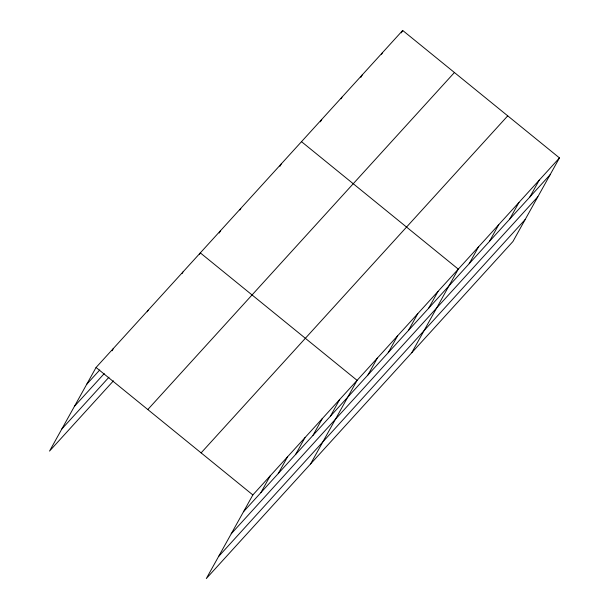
<?xml version="1.0" encoding="UTF-8"?>
<svg xmlns="http://www.w3.org/2000/svg" width="609" height="609" viewBox="0 0 609 609"><rect width="100%" height="100%" fill="white"/><g stroke="black" fill="none" stroke-linecap="round" stroke-linejoin="round"><path stroke-width="0.91" d="M559.465 157.914L252.849 494.942L206.314 578.55L512.93 241.522L559.465 157.914L402.686 30.45L96.07 367.478L49.535 451.086L113.449 380.831M112.109 350.784L113.441 348.378M147.302 311.785L148.193 310.187M182.053 273.586L182.944 271.987M199.425 254.493L200.323 252.887L357.095 380.351L310.56 463.959M219.217 233.049L220.557 230.644M239.9 209.998L240.791 208.4M279.927 166.318L281.267 163.912M320.403 121.83L321.742 119.425M341.086 98.78L341.976 97.181M360.878 77.343L362.21 74.937M381.561 54.292L382.452 52.694M401.354 32.856L402.686 30.45M260.865 492.658L270.221 475.842M278.237 473.558L287.6 456.75M295.616 454.459L304.972 437.65M312.988 435.366L322.344 418.55M330.367 416.267L339.723 399.451M367.973 374.923L377.336 358.107M388.215 352.68L397.57 335.863M408.449 330.436L417.804 313.62M428.69 308.192L438.046 291.376M411.745 352.74L458.28 269.132L301.501 141.669M469.158 263.705L478.522 246.889M489.4 241.461L498.756 224.645M509.634 219.217L518.99 202.401M529.868 196.973L539.231 180.157M86.714 384.294L99.747 369.967M74.443 406.332L104.23 373.591M61.806 429.041L108.965 377.207M147.804 409.545L454.421 72.517M201.107 452.883L507.731 115.855M243.486 511.758L550.11 174.73M231.222 533.796L537.838 196.768M218.578 556.512L525.202 219.484M96.07 367.478L252.849 494.942"/></g></svg>
